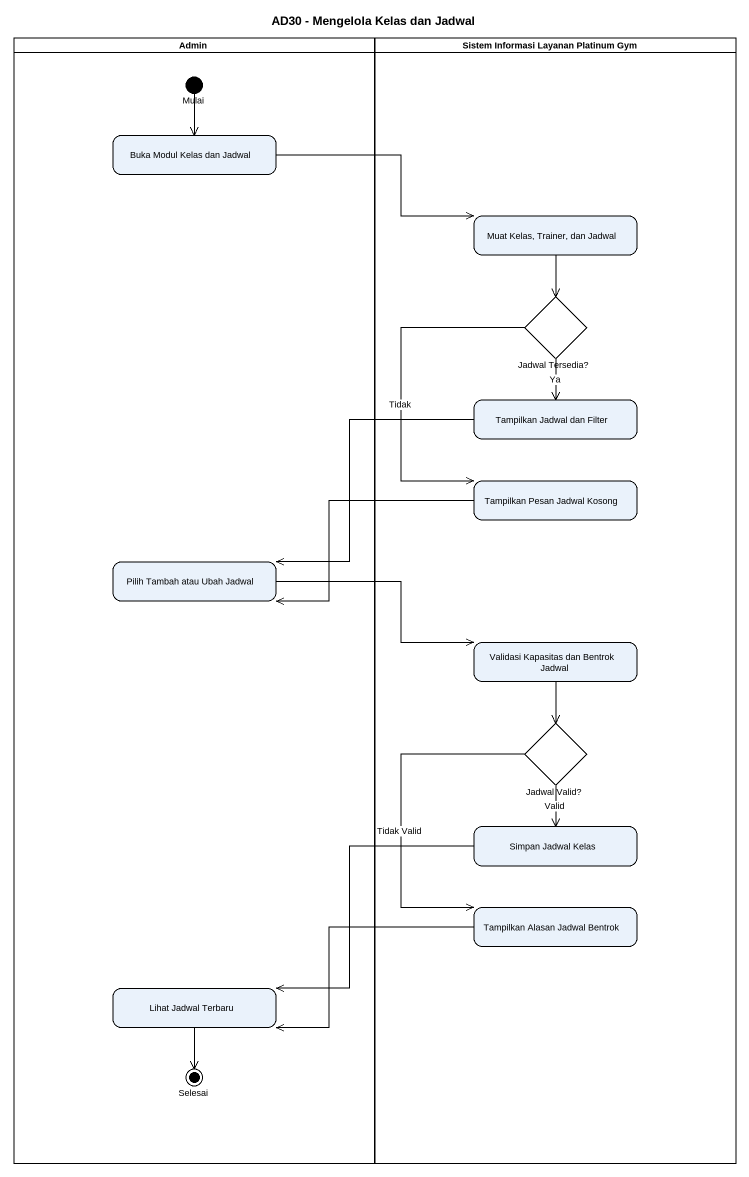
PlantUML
@startuml
title AD30 - Mengelola Kelas dan Jadwal
hide empty description
state Admin <<partition>> {
  state Mulai <<start>>
  state "Buka Modul Kelas dan Jadwal" as Buka_Modul_Kelas_dan_Jadwal
  state "Pilih Tambah atau Ubah Jadwal" as Pilih_Tambah_atau_Ubah
  state "Lihat Jadwal Terbaru" as Lihat_Jadwal_Terbaru
  state Selesai <<end>>
}
state "Sistem Informasi Layanan Platinum Gym" as Sistem_Informasi_Layanan <<partition>> {
  state "Muat Kelas, Trainer, dan Jadwal" as Muat_Kelas_Trainer_dan
  state "Jadwal Tersedia?" as Jadwal_Tersedia <<choice>>
  state "Tampilkan Jadwal dan Filter" as Tampilkan_Jadwal_dan_Filter
  state "Tampilkan Pesan Jadwal Kosong" as Tampilkan_Pesan_Jadwal
  state "Validasi Kapasitas dan Bentrok Jadwal" as Validasi_Kapasitas_dan
  state "Jadwal Valid?" as Jadwal_Valid <<choice>>
  state "Simpan Jadwal Kelas" as Simpan_Jadwal_Kelas
  state "Tampilkan Alasan Jadwal Bentrok" as Tampilkan_Alasan_Jadwal
}
Mulai --> Buka_Modul_Kelas_dan_Jadwal
Buka_Modul_Kelas_dan_Jadwal -right-> Muat_Kelas_Trainer_dan
Muat_Kelas_Trainer_dan --> Jadwal_Tersedia
Jadwal_Tersedia --> Tampilkan_Jadwal_dan_Filter : Ya
Jadwal_Tersedia --> Tampilkan_Pesan_Jadwal : Tidak
Tampilkan_Jadwal_dan_Filter -left-> Pilih_Tambah_atau_Ubah
Tampilkan_Pesan_Jadwal -left-> Pilih_Tambah_atau_Ubah
Pilih_Tambah_atau_Ubah -right-> Validasi_Kapasitas_dan
Validasi_Kapasitas_dan --> Jadwal_Valid
Jadwal_Valid --> Simpan_Jadwal_Kelas : Valid
Jadwal_Valid --> Tampilkan_Alasan_Jadwal : Tidak Valid
Simpan_Jadwal_Kelas -left-> Lihat_Jadwal_Terbaru
Tampilkan_Alasan_Jadwal -left-> Lihat_Jadwal_Terbaru
Lihat_Jadwal_Terbaru --> Selesai
@enduml
